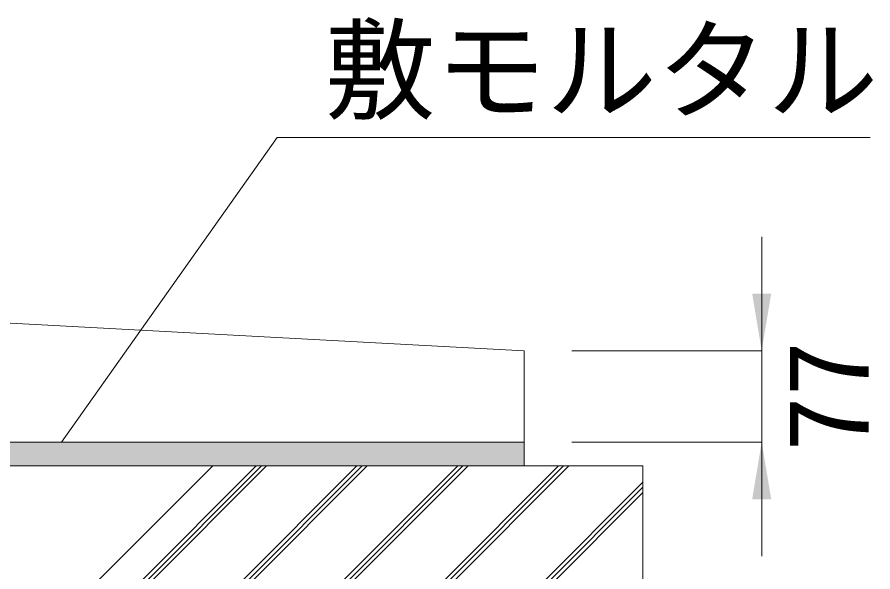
# Model space of a CAD drawing. Units: millimetres at full size, sheet at 1:40; details may follow other scales. Extents: x 221193 to 264773, y 874627 to 883926.
# Drawn here: x 262796 to 263517, y 878246 to 878713 of the extents above; entities that cross this region are included whole.
import ezdxf
from ezdxf.enums import TextEntityAlignment as Align

# ---------------------------------------------------------------- set-up
doc = ezdxf.new("R2010")
doc.units = ezdxf.units.MM
doc.header["$LTSCALE"] = 40
for name, color, linetype, lineweight in [('0_2', 7, 'Continuous', 15), ('ハッチング', 7, 'Continuous', 5), ('寸法線', 7, 'Continuous', 13), ('引出線', 4, 'Continuous', 9), ('本体', 2, 'Continuous', 20), ('補助線', 8, 'Continuous', 13)]:
    doc.layers.add(name, color=color, linetype=linetype, lineweight=lineweight)
doc.layers.add('ハッチング_モルタル', color=30, linetype='Continuous')
doc.styles.add('ＭＳ ゴシック', font='')
doc.styles.get('ＭＳ ゴシック').set_extended_font_data('MS Gothic')

# ---------------------------------------------------------------- blocks, each defined once
blk = doc.blocks.new('filled_arrow')
at = {"color": 0, "linetype": 'Continuous', "lineweight": -2}
blk.add_solid([(7.5, 1.25), (0, 0), (7.5, -1.25)], dxfattribs=at)

msp = doc.modelspace()

# ---------------------------------------------------------------- hatches: boundary and pattern name
at = {"layer": 'ハッチング'}
h = msp.add_hatch(dxfattribs=at)
h.set_pattern_fill('USER', color=256, style=0, pattern_type=2)
h.set_pattern_definition([(45, (156755.04, 887662.85), (-42.42641, 42.42641), []), (45, (156759.39, 887662.85), (-42.42641, 42.42641), []), (45, (156763.74, 887662.85), (-42.42641, 42.42641), [])])
h.paths.add_polyline_path([(263322.83, 878235.28), (263322.83, 878335.28), (262960.34, 878335.28), (262860.33, 878235.28)])
at = {"layer": 'ハッチング_モルタル'}
msp.add_hatch(color=256, dxfattribs=at).paths.add_polyline_path([(261772.83, 878355.28), (261772.83, 878335.28), (263222.83, 878335.28), (263222.83, 878355.28), (262872.83, 878355.28)])

# ---------------------------------------------------------------- linework, layer by layer
at = {"layer": '0_2'}
for p, q in [((261772.83, 878355.28), (263222.83, 878355.28)), ((261672.83, 878335.28), (263322.83, 878335.28)), ((263322.83, 878335.28), (263322.83, 877985.28))]:
    msp.add_line(p, q, dxfattribs=at)
at = {"layer": '0_2', "lineweight": 13}
msp.add_line((263222.83, 878355.28), (263222.83, 878335.28), dxfattribs=at)
at = {"layer": '寸法線'}
for p, q in [((263422.83, 878528.28), (263422.83, 878259.28)), ((263262.83, 878432.28), (263422.83, 878432.28)), ((263262.83, 878355.28), (263422.83, 878355.28))]:
    msp.add_line(p, q, dxfattribs=at)
at = {"layer": '引出線'}
msp.add_lwpolyline([(262833.07, 878355.28), (263014.77, 878611.92), (263514.18, 878611.92)], dxfattribs=at)
at = {"layer": '本体'}
for p, q in [((262052.83, 878495.28), (263222.83, 878432.28)), ((263222.83, 878432.28), (263222.83, 878355.28)), ((263222.83, 878355.28), (261772.83, 878355.28))]:
    msp.add_line(p, q, dxfattribs=at)
at = {"layer": '補助線'}
msp.add_line((262860.33, 878235.28), (262960.34, 878335.28), dxfattribs=at)

# ---------------------------------------------------------------- block references
at = {"layer": '寸法線', "xscale": 6.4, "yscale": 6.4}
for p, rotation in [((263422.83, 878432.28), 90), ((263422.83, 878355.28), 270)]:
    msp.add_blockref('filled_arrow', p, dxfattribs=dict(at, rotation=rotation))
at = {"layer": '引出線', "xscale": 0.16, "yscale": 0.16, "rotation": 54.7}
msp.add_blockref('filled_arrow', (262833.07, 878355.28), dxfattribs=at)

# ---------------------------------------------------------------- texts
at = {"layer": '寸法線', "style": 'ＭＳ ゴシック'}
msp.add_text('77', height=68.36, rotation=90, dxfattribs=at).set_placement((263478.83, 878393.78), align=Align.MIDDLE_CENTER)
at = {"layer": '引出線', "style": 'ＭＳ ゴシック'}
msp.add_text('敷モルタル', height=68.36, dxfattribs=at).set_placement((263054.77, 878702.71), align=Align.TOP_LEFT)

doc.saveas('drawing.dxf')
